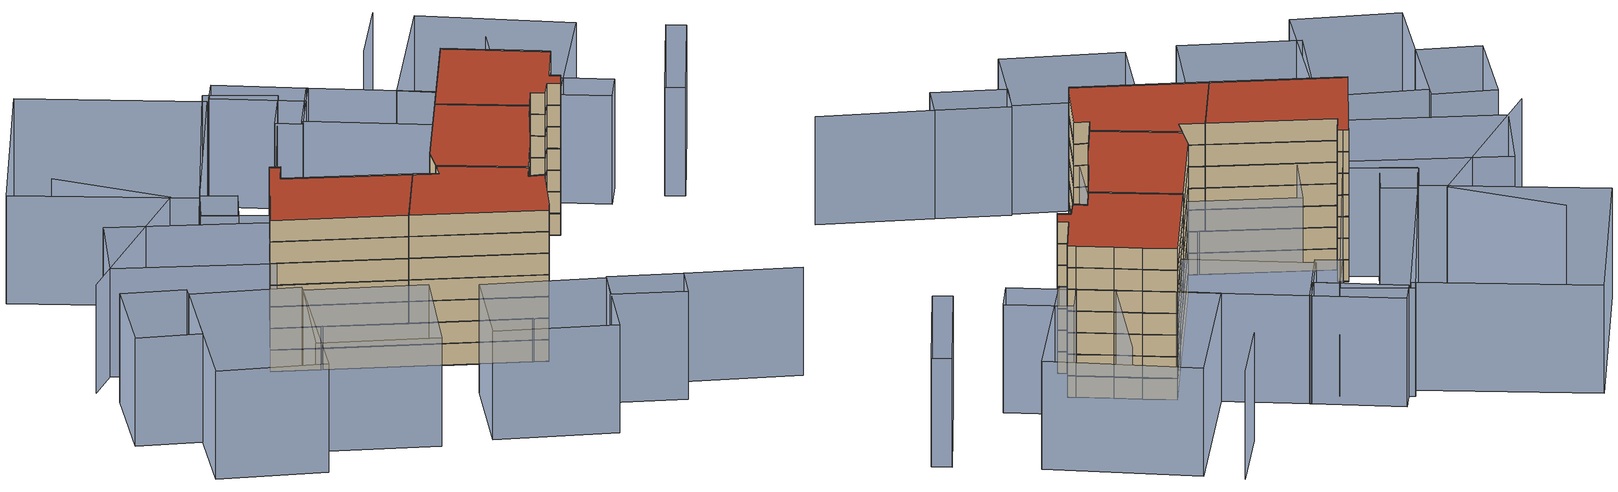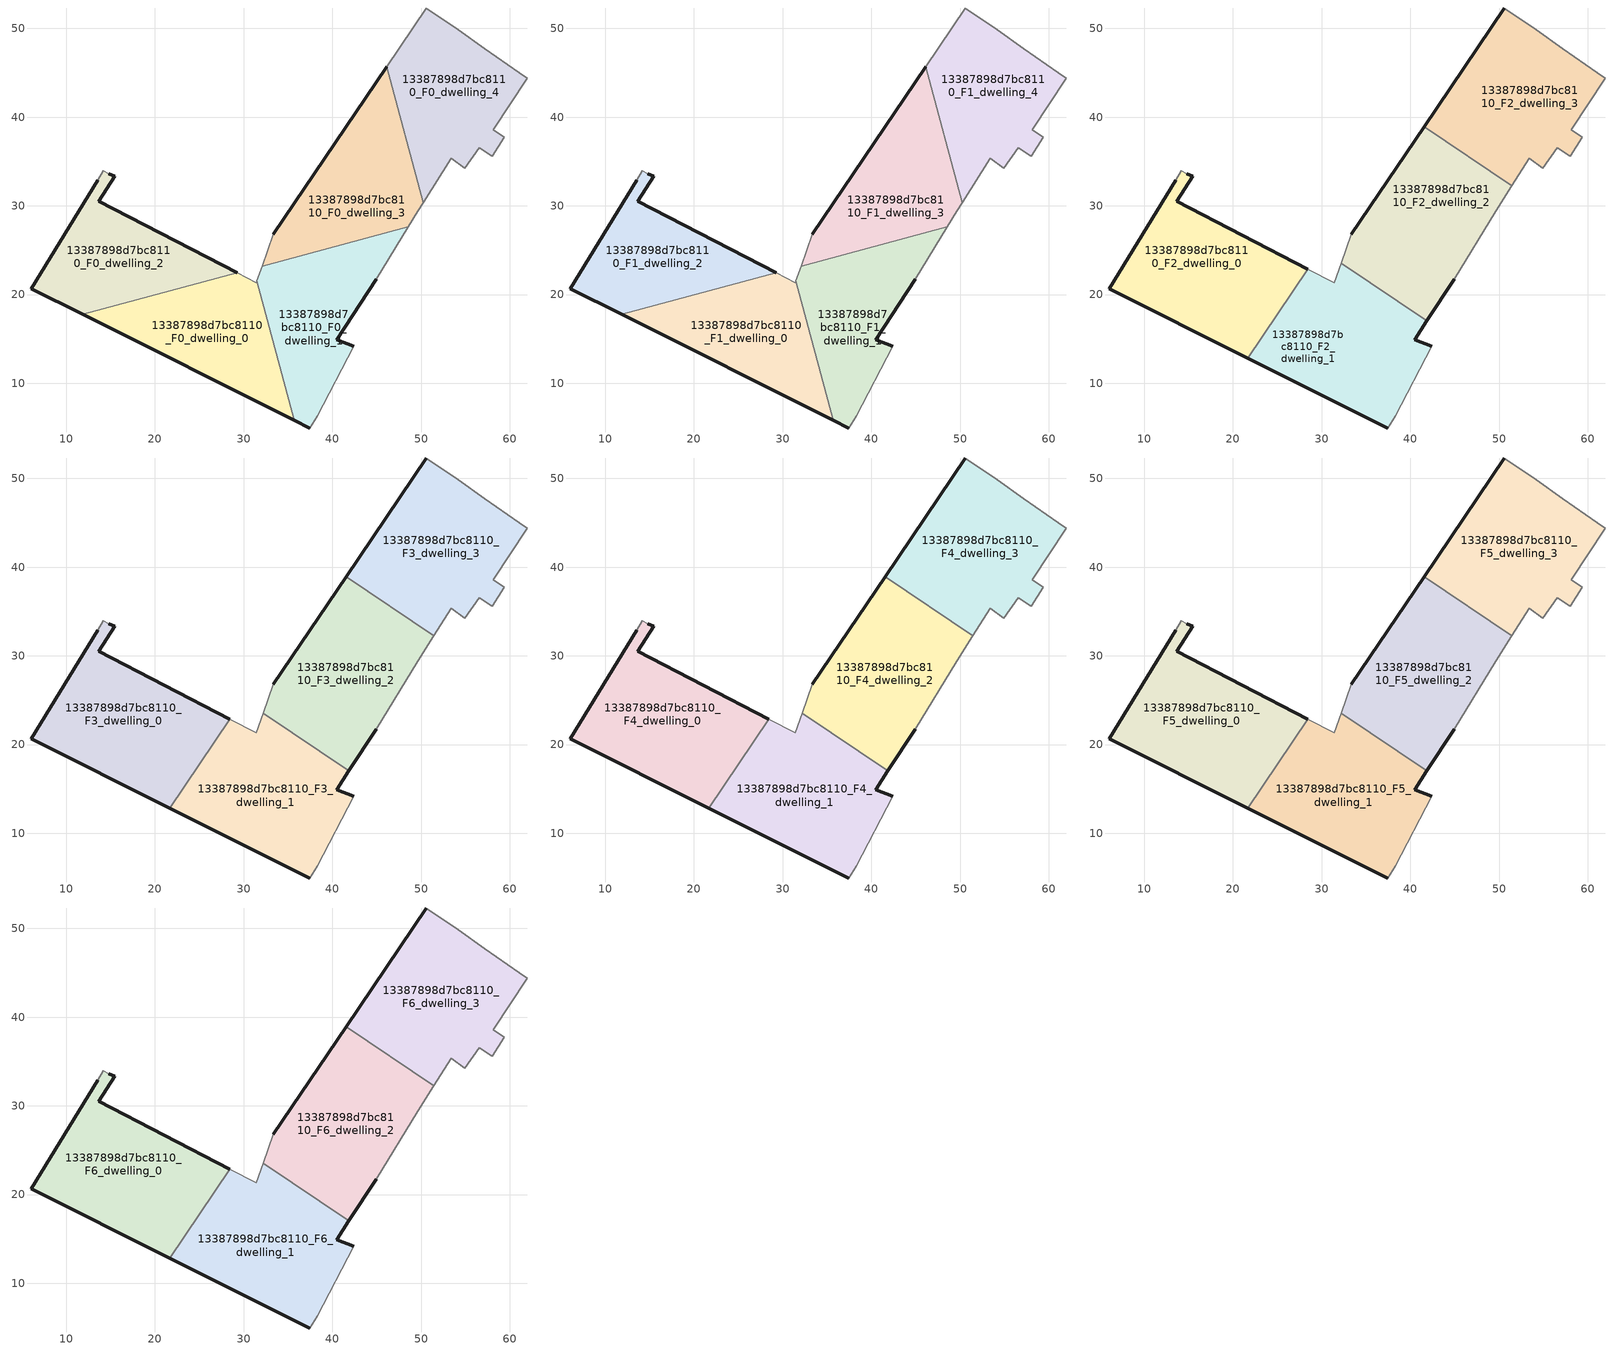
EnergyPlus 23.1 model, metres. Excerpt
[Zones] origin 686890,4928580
13387898d7bc8110_F0_dwelling_0
 floor ground (EU_floor_Construction): 35.71,5.84 31.49,21.55 31.42,21.34 29.26,22.45 11.83,17.76 z0
 wall outside (EU_wall_Construction): 35.71,5.84 11.83,17.76 z0:3
 wall to 13387898d7bc8110_F0_dwelling_2 (EU_wall_Construction): 11.83,17.76 29.26,22.45 z0:3
 wall adiabatic (EU_wall_Construction): 29.26,22.45 31.42,21.34 31.49,21.55 z0:3
 wall to 13387898d7bc8110_F0_dwelling_1 (EU_wall_Construction): 31.49,21.55 35.71,5.84 z0:3
13387898d7bc8110_F0_dwelling_1
 floor ground (EU_floor_Construction): 38.32,6.27 42.44,14.16 40.49,14.92 44.93,21.74 48.53,27.63 32.08,23.21 31.49,21.55 35.71,5.84 37.47,4.96 z0
 wall outside (EU_wall_Construction): 37.47,4.96 35.71,5.84 / 44.93,21.74 40.49,14.92 42.44,14.16 z0:3
 wall adiabatic (EU_wall_Construction): 31.49,21.55 32.08,23.21 / 48.53,27.63 44.93,21.74 / 42.44,14.16 38.32,6.27 37.47,4.96 z0:3
 wall to 13387898d7bc8110_F0_dwelling_3 (EU_wall_Construction): 32.08,23.21 48.53,27.63 z0:3
13387898d7bc8110_F0_dwelling_2
 floor ground (EU_floor_Construction): 29.26,22.45 13.65,30.5 15.45,33.32 14.82,33.6 14.19,33.96 13.55,32.88 6.08,20.64 11.83,17.76 z0
 wall outside (EU_wall_Construction): 14.82,33.6 15.45,33.32 13.65,30.5 29.26,22.45 / 11.83,17.76 6.08,20.64 13.55,32.88 z0:3
 wall adiabatic (EU_wall_Construction): 13.55,32.88 14.19,33.96 14.82,33.6 z0:3
13387898d7bc8110_F0_dwelling_3
 floor ground (EU_floor_Construction): 48.53,27.63 49.61,29.39 50.23,30.38 46.12,45.68 33.36,26.83 32.08,23.21 z0
 wall outside (EU_wall_Construction): 33.36,26.83 46.12,45.68 z0:3
 wall adiabatic (EU_wall_Construction): 32.08,23.21 33.36,26.83 / 50.23,30.38 49.61,29.39 48.53,27.63 z0:3
 wall to 13387898d7bc8110_F0_dwelling_4 (EU_wall_Construction): 46.12,45.68 50.23,30.38 z0:3
13387898d7bc8110_F0_dwelling_4
 floor ground (EU_floor_Construction): 58.02,35.6 59.36,37.75 58.15,38.56 61.95,44.38 61.07,44.99 57.17,47.71 54.2,49.85 50.61,52.31 46.12,45.68 50.23,30.38 53.39,35.38 54.92,34.25 56.54,36.54 z0
 wall adiabatic (EU_wall_Construction): 46.12,45.68 50.61,52.31 54.2,49.85 57.17,47.71 61.07,44.99 61.95,44.38 58.15,38.56 59.36,37.75 58.02,35.6 56.54,36.54 54.92,34.25 53.39,35.38 50.23,30.38 z0:3
13387898d7bc8110_F1_dwelling_0
 floor to 13387898d7bc8110_F0_dwelling_0 (EU_floor_Construction): 35.71,5.84 31.49,21.55 31.42,21.34 29.26,22.45 11.83,17.76 z3
 wall outside (EU_wall_Construction): 35.71,5.84 11.83,17.76 z3:6
 wall to 13387898d7bc8110_F1_dwelling_2 (EU_wall_Construction): 11.83,17.76 29.26,22.45 z3:6
 wall adiabatic (EU_wall_Construction): 29.26,22.45 31.42,21.34 31.49,21.55 z3:6
 wall to 13387898d7bc8110_F1_dwelling_1 (EU_wall_Construction): 31.49,21.55 35.71,5.84 z3:6
13387898d7bc8110_F1_dwelling_1
 floor to 13387898d7bc8110_F0_dwelling_1 (EU_floor_Construction): 38.32,6.27 42.44,14.16 40.49,14.92 44.93,21.74 48.53,27.63 32.08,23.21 31.49,21.55 35.71,5.84 37.47,4.96 z3
 wall outside (EU_wall_Construction): 37.47,4.96 35.71,5.84 / 44.93,21.74 40.49,14.92 42.44,14.16 z3:6
 wall adiabatic (EU_wall_Construction): 31.49,21.55 32.08,23.21 / 48.53,27.63 44.93,21.74 / 42.44,14.16 38.32,6.27 37.47,4.96 z3:6
 wall to 13387898d7bc8110_F1_dwelling_3 (EU_wall_Construction): 32.08,23.21 48.53,27.63 z3:6
13387898d7bc8110_F1_dwelling_2
 floor to 13387898d7bc8110_F0_dwelling_2 (EU_floor_Construction): 29.26,22.45 13.65,30.5 15.45,33.32 14.82,33.6 14.19,33.96 13.55,32.88 6.08,20.64 11.83,17.76 z3
 wall outside (EU_wall_Construction): 14.82,33.6 15.45,33.32 13.65,30.5 29.26,22.45 / 11.83,17.76 6.08,20.64 13.55,32.88 z3:6
 wall adiabatic (EU_wall_Construction): 13.55,32.88 14.19,33.96 14.82,33.6 z3:6
13387898d7bc8110_F1_dwelling_3
 floor to 13387898d7bc8110_F0_dwelling_3 (EU_floor_Construction): 48.53,27.63 49.61,29.39 50.23,30.38 46.12,45.68 33.36,26.83 32.08,23.21 z3
 wall outside (EU_wall_Construction): 33.36,26.83 46.12,45.68 z3:6
 wall adiabatic (EU_wall_Construction): 32.08,23.21 33.36,26.83 / 50.23,30.38 49.61,29.39 48.53,27.63 z3:6
 wall to 13387898d7bc8110_F1_dwelling_4 (EU_wall_Construction): 46.12,45.68 50.23,30.38 z3:6
13387898d7bc8110_F1_dwelling_4
 floor to 13387898d7bc8110_F0_dwelling_4 (EU_floor_Construction): 58.02,35.6 59.36,37.75 58.15,38.56 61.95,44.38 61.07,44.99 57.17,47.71 54.2,49.85 50.61,52.31 46.12,45.68 50.23,30.38 53.39,35.38 54.92,34.25 56.54,36.54 z3
 wall adiabatic (EU_wall_Construction): 46.12,45.68 50.61,52.31 54.2,49.85 57.17,47.71 61.07,44.99 61.95,44.38 58.15,38.56 59.36,37.75 58.02,35.6 56.54,36.54 54.92,34.25 53.39,35.38 50.23,30.38 z3:6
13387898d7bc8110_F2_dwelling_0
 floor to 13387898d7bc8110_F1_dwelling_2 (EU_floor_Construction): 27.89,22.08 28.43,22.88 13.65,30.5 15.45,33.32 14.82,33.6 14.19,33.96 13.55,32.88 6.08,20.64 11.83,17.77 z6
 floor to 13387898d7bc8110_F1_dwelling_0 (EU_floor_Construction): 21.69,12.84 27.89,22.08 11.83,17.77 z6
 wall outside (EU_wall_Construction): 14.82,33.6 15.45,33.32 13.65,30.5 28.43,22.88 / 21.69,12.84 6.08,20.64 13.55,32.88 z6:9
 wall adiabatic (EU_wall_Construction): 13.55,32.88 14.19,33.96 14.82,33.6 z6:9
 wall to 13387898d7bc8110_F2_dwelling_1 (EU_wall_Construction): 28.43,22.88 21.69,12.84 z6:9
13387898d7bc8110_F2_dwelling_1
 floor to 13387898d7bc8110_F1_dwelling_0 (EU_floor_Construction): 35.71,5.84 31.49,21.55 31.42,21.34 29.26,22.45 27.89,22.08 21.69,12.84 z6
 floor to 13387898d7bc8110_F1_dwelling_1 (EU_floor_Construction): 38.32,6.27 42.44,14.16 40.49,14.92 41.86,17.04 32.5,23.32 32.08,23.21 31.49,21.55 35.71,5.84 37.47,4.96 z6
 floor to 13387898d7bc8110_F1_dwelling_2 (EU_floor_Construction): 29.26,22.45 28.43,22.88 27.89,22.08 z6
 floor to 13387898d7bc8110_F1_dwelling_3 (EU_floor_Construction): 32.5,23.32 32.19,23.53 32.08,23.21 z6
 wall outside (EU_wall_Construction): 41.86,17.04 40.49,14.92 42.44,14.16 / 37.47,4.96 21.69,12.84 z6:9
 wall adiabatic (EU_wall_Construction): 28.43,22.88 31.42,21.34 32.19,23.53 / 42.44,14.16 38.32,6.27 37.47,4.96 z6:9
 wall to 13387898d7bc8110_F2_dwelling_2 (EU_wall_Construction): 32.19,23.53 41.86,17.04 z6:9
13387898d7bc8110_F2_dwelling_2
 floor to 13387898d7bc8110_F1_dwelling_1 (EU_floor_Construction): 44.93,21.74 48.53,27.63 32.5,23.32 41.86,17.04 z6
 floor to 13387898d7bc8110_F1_dwelling_3 (EU_floor_Construction): 48.53,27.63 49.61,29.39 50.23,30.38 49.34,33.69 41.54,38.92 33.36,26.83 32.19,23.53 32.5,23.32 z6
 floor to 13387898d7bc8110_F1_dwelling_4 (EU_floor_Construction): 50.23,30.38 51.43,32.28 49.34,33.69 z6
 wall outside (EU_wall_Construction): 44.93,21.74 41.86,17.04 / 33.36,26.83 41.54,38.92 z6:9
 wall adiabatic (EU_wall_Construction): 32.19,23.53 33.36,26.83 / 51.43,32.28 49.61,29.39 44.93,21.74 z6:9
 wall to 13387898d7bc8110_F2_dwelling_3 (EU_wall_Construction): 41.54,38.92 51.43,32.28 z6:9
13387898d7bc8110_F2_dwelling_3
 floor to 13387898d7bc8110_F1_dwelling_3 (EU_floor_Construction): 49.34,33.69 46.12,45.68 41.54,38.92 z6
 floor to 13387898d7bc8110_F1_dwelling_4 (EU_floor_Construction): 58.02,35.6 59.36,37.75 58.15,38.56 61.95,44.38 61.07,44.99 57.17,47.71 54.2,49.85 50.61,52.31 46.12,45.68 49.34,33.69 51.43,32.28 53.39,35.38 54.92,34.25 56.54,36.54 z6
 wall outside (EU_wall_Construction): 41.54,38.92 50.61,52.31 z6:9
 wall adiabatic (EU_wall_Construction): 50.61,52.31 54.2,49.85 57.17,47.71 61.07,44.99 61.95,44.38 58.15,38.56 59.36,37.75 58.02,35.6 56.54,36.54 54.92,34.25 53.39,35.38 51.43,32.28 z6:9
13387898d7bc8110_F3_dwelling_0
 floor to 13387898d7bc8110_F2_dwelling_0 (EU_floor_Construction): 21.69,12.84 28.43,22.88 13.65,30.5 15.45,33.32 14.82,33.6 14.19,33.96 13.55,32.88 6.08,20.64 z9
 wall outside (EU_wall_Construction): 14.82,33.6 15.45,33.32 13.65,30.5 28.43,22.88 / 21.69,12.84 6.08,20.64 13.55,32.88 z9:12
 wall adiabatic (EU_wall_Construction): 13.55,32.88 14.19,33.96 14.82,33.6 z9:12
 wall to 13387898d7bc8110_F3_dwelling_1 (EU_wall_Construction): 28.43,22.88 21.69,12.84 z9:12
13387898d7bc8110_F3_dwelling_1
 floor to 13387898d7bc8110_F2_dwelling_1 (EU_floor_Construction): 38.32,6.27 42.44,14.16 40.49,14.92 41.86,17.04 32.19,23.53 31.42,21.34 28.43,22.88 21.69,12.84 37.47,4.96 z9
 wall outside (EU_wall_Construction): 41.86,17.04 40.49,14.92 42.44,14.16 / 37.47,4.96 21.69,12.84 z9:12
 wall adiabatic (EU_wall_Construction): 28.43,22.88 31.42,21.34 32.19,23.53 / 42.44,14.16 38.32,6.27 37.47,4.96 z9:12
 wall to 13387898d7bc8110_F3_dwelling_2 (EU_wall_Construction): 32.19,23.53 41.86,17.04 z9:12
13387898d7bc8110_F3_dwelling_2
 floor to 13387898d7bc8110_F2_dwelling_2 (EU_floor_Construction): 44.93,21.74 49.61,29.39 51.43,32.28 41.54,38.92 33.36,26.83 32.19,23.53 41.86,17.04 z9
 wall outside (EU_wall_Construction): 44.93,21.74 41.86,17.04 / 33.36,26.83 41.54,38.92 z9:12
 wall adiabatic (EU_wall_Construction): 32.19,23.53 33.36,26.83 / 51.43,32.28 49.61,29.39 44.93,21.74 z9:12
 wall to 13387898d7bc8110_F3_dwelling_3 (EU_wall_Construction): 41.54,38.92 51.43,32.28 z9:12
13387898d7bc8110_F3_dwelling_3
 floor to 13387898d7bc8110_F2_dwelling_3 (EU_floor_Construction): 58.02,35.6 59.36,37.75 58.15,38.56 61.95,44.38 61.07,44.99 57.17,47.71 54.2,49.85 50.61,52.31 41.54,38.92 51.43,32.28 53.39,35.38 54.92,34.25 56.54,36.54 z9
 wall outside (EU_wall_Construction): 41.54,38.92 50.61,52.31 z9:12
 wall adiabatic (EU_wall_Construction): 50.61,52.31 54.2,49.85 57.17,47.71 61.07,44.99 61.95,44.38 58.15,38.56 59.36,37.75 58.02,35.6 56.54,36.54 54.92,34.25 53.39,35.38 51.43,32.28 z9:12
13387898d7bc8110_F4_dwelling_0
 floor to 13387898d7bc8110_F3_dwelling_0 (EU_floor_Construction): 21.69,12.84 28.43,22.88 13.65,30.5 15.45,33.32 14.82,33.6 14.19,33.96 13.55,32.88 6.08,20.64 z12
 wall outside (EU_wall_Construction): 14.82,33.6 15.45,33.32 13.65,30.5 28.43,22.88 / 21.69,12.84 6.08,20.64 13.55,32.88 z12:15
 wall adiabatic (EU_wall_Construction): 13.55,32.88 14.19,33.96 14.82,33.6 z12:15
 wall to 13387898d7bc8110_F4_dwelling_1 (EU_wall_Construction): 28.43,22.88 21.69,12.84 z12:15
13387898d7bc8110_F4_dwelling_1
 floor to 13387898d7bc8110_F3_dwelling_1 (EU_floor_Construction): 38.32,6.27 42.44,14.16 40.49,14.92 41.86,17.04 32.19,23.53 31.42,21.34 28.43,22.88 21.69,12.84 37.47,4.96 z12
 wall outside (EU_wall_Construction): 41.86,17.04 40.49,14.92 42.44,14.16 / 37.47,4.96 21.69,12.84 z12:15
 wall adiabatic (EU_wall_Construction): 28.43,22.88 31.42,21.34 32.19,23.53 / 42.44,14.16 38.32,6.27 37.47,4.96 z12:15
 wall to 13387898d7bc8110_F4_dwelling_2 (EU_wall_Construction): 32.19,23.53 41.86,17.04 z12:15
13387898d7bc8110_F4_dwelling_2
 floor to 13387898d7bc8110_F3_dwelling_2 (EU_floor_Construction): 44.93,21.74 49.61,29.39 51.43,32.28 41.54,38.92 33.36,26.83 32.19,23.53 41.86,17.04 z12
 wall outside (EU_wall_Construction): 44.93,21.74 41.86,17.04 / 33.36,26.83 41.54,38.92 z12:15
 wall adiabatic (EU_wall_Construction): 32.19,23.53 33.36,26.83 / 51.43,32.28 49.61,29.39 44.93,21.74 z12:15
 wall to 13387898d7bc8110_F4_dwelling_3 (EU_wall_Construction): 41.54,38.92 51.43,32.28 z12:15
13387898d7bc8110_F4_dwelling_3
 floor to 13387898d7bc8110_F3_dwelling_3 (EU_floor_Construction): 58.02,35.6 59.36,37.75 58.15,38.56 61.95,44.38 61.07,44.99 57.17,47.71 54.2,49.85 50.61,52.31 41.54,38.92 51.43,32.28 53.39,35.38 54.92,34.25 56.54,36.54 z12
 wall outside (EU_wall_Construction): 41.54,38.92 50.61,52.31 z12:15
 wall adiabatic (EU_wall_Construction): 50.61,52.31 54.2,49.85 57.17,47.71 61.07,44.99 61.95,44.38 58.15,38.56 59.36,37.75 58.02,35.6 56.54,36.54 54.92,34.25 53.39,35.38 51.43,32.28 z12:15
13387898d7bc8110_F5_dwelling_0
 floor to 13387898d7bc8110_F4_dwelling_0 (EU_floor_Construction): 21.69,12.84 28.43,22.88 13.65,30.5 15.45,33.32 14.82,33.6 14.19,33.96 13.55,32.88 6.08,20.64 z15
 wall outside (EU_wall_Construction): 14.82,33.6 15.45,33.32 13.65,30.5 28.43,22.88 / 21.69,12.84 6.08,20.64 13.55,32.88 z15:18
 wall adiabatic (EU_wall_Construction): 13.55,32.88 14.19,33.96 14.82,33.6 z15:18
 wall to 13387898d7bc8110_F5_dwelling_1 (EU_wall_Construction): 28.43,22.88 21.69,12.84 z15:18
13387898d7bc8110_F5_dwelling_1
 floor to 13387898d7bc8110_F4_dwelling_1 (EU_floor_Construction): 38.32,6.27 42.44,14.16 40.49,14.92 41.86,17.04 32.19,23.53 31.42,21.34 28.43,22.88 21.69,12.84 37.47,4.96 z15
 wall outside (EU_wall_Construction): 41.86,17.04 40.49,14.92 42.44,14.16 / 37.47,4.96 21.69,12.84 z15:18
 wall adiabatic (EU_wall_Construction): 28.43,22.88 31.42,21.34 32.19,23.53 / 42.44,14.16 38.32,6.27 37.47,4.96 z15:18
 wall to 13387898d7bc8110_F5_dwelling_2 (EU_wall_Construction): 32.19,23.53 41.86,17.04 z15:18
13387898d7bc8110_F5_dwelling_2
 floor to 13387898d7bc8110_F4_dwelling_2 (EU_floor_Construction): 44.93,21.74 49.61,29.39 51.43,32.28 41.54,38.92 33.36,26.83 32.19,23.53 41.86,17.04 z15
 wall outside (EU_wall_Construction): 44.93,21.74 41.86,17.04 / 33.36,26.83 41.54,38.92 z15:18
 wall adiabatic (EU_wall_Construction): 32.19,23.53 33.36,26.83 / 51.43,32.28 49.61,29.39 44.93,21.74 z15:18
 wall to 13387898d7bc8110_F5_dwelling_3 (EU_wall_Construction): 41.54,38.92 51.43,32.28 z15:18
13387898d7bc8110_F5_dwelling_3
 floor to 13387898d7bc8110_F4_dwelling_3 (EU_floor_Construction): 58.02,35.6 59.36,37.75 58.15,38.56 61.95,44.38 61.07,44.99 57.17,47.71 54.2,49.85 50.61,52.31 41.54,38.92 51.43,32.28 53.39,35.38 54.92,34.25 56.54,36.54 z15
 wall outside (EU_wall_Construction): 41.54,38.92 50.61,52.31 z15:18
 wall adiabatic (EU_wall_Construction): 50.61,52.31 54.2,49.85 57.17,47.71 61.07,44.99 61.95,44.38 58.15,38.56 59.36,37.75 58.02,35.6 56.54,36.54 54.92,34.25 53.39,35.38 51.43,32.28 z15:18
13387898d7bc8110_F6_dwelling_0
 floor to 13387898d7bc8110_F5_dwelling_0 (EU_floor_Construction): 21.69,12.84 28.43,22.88 13.65,30.5 15.45,33.32 14.82,33.6 14.19,33.96 13.55,32.88 6.08,20.64 z18
 wall outside (EU_wall_Construction): 14.82,33.6 15.45,33.32 13.65,30.5 28.43,22.88 / 21.69,12.84 6.08,20.64 13.55,32.88 z18:21
 wall adiabatic (EU_wall_Construction): 13.55,32.88 14.19,33.96 14.82,33.6 z18:21
 wall to 13387898d7bc8110_F6_dwelling_1 (EU_wall_Construction): 28.43,22.88 21.69,12.84 z18:21
 roof outside (EU_roof_Construction): 28.43,22.88 21.69,12.84 6.08,20.64 13.55,32.88 14.19,33.96 14.82,33.6 15.45,33.32 13.65,30.5 z21
13387898d7bc8110_F6_dwelling_1
 floor to 13387898d7bc8110_F5_dwelling_1 (EU_floor_Construction): 38.32,6.27 42.44,14.16 40.49,14.92 41.86,17.04 32.19,23.53 31.42,21.34 28.43,22.88 21.69,12.84 37.47,4.96 z18
 wall outside (EU_wall_Construction): 41.86,17.04 40.49,14.92 42.44,14.16 / 37.47,4.96 21.69,12.84 z18:21
 wall adiabatic (EU_wall_Construction): 28.43,22.88 31.42,21.34 32.19,23.53 / 42.44,14.16 38.32,6.27 37.47,4.96 z18:21
 wall to 13387898d7bc8110_F6_dwelling_2 (EU_wall_Construction): 32.19,23.53 41.86,17.04 z18:21
 roof outside (EU_roof_Construction): 41.86,17.04 40.49,14.92 42.44,14.16 38.32,6.27 37.47,4.96 21.69,12.84 28.43,22.88 31.42,21.34 32.19,23.53 z21
13387898d7bc8110_F6_dwelling_2
 floor to 13387898d7bc8110_F5_dwelling_2 (EU_floor_Construction): 44.93,21.74 49.61,29.39 51.43,32.28 41.54,38.92 33.36,26.83 32.19,23.53 41.86,17.04 z18
 wall outside (EU_wall_Construction): 44.93,21.74 41.86,17.04 / 33.36,26.83 41.54,38.92 z18:21
 wall adiabatic (EU_wall_Construction): 32.19,23.53 33.36,26.83 / 51.43,32.28 49.61,29.39 44.93,21.74 z18:21
 wall to 13387898d7bc8110_F6_dwelling_3 (EU_wall_Construction): 41.54,38.92 51.43,32.28 z18:21
 roof outside (EU_roof_Construction): 51.43,32.28 49.61,29.39 44.93,21.74 41.86,17.04 32.19,23.53 33.36,26.83 41.54,38.92 z21
13387898d7bc8110_F6_dwelling_3
 floor to 13387898d7bc8110_F5_dwelling_3 (EU_floor_Construction): 58.02,35.6 59.36,37.75 58.15,38.56 61.95,44.38 61.07,44.99 57.17,47.71 54.2,49.85 50.61,52.31 41.54,38.92 51.43,32.28 53.39,35.38 54.92,34.25 56.54,36.54 z18
 wall outside (EU_wall_Construction): 41.54,38.92 50.61,52.31 z18:21
 wall adiabatic (EU_wall_Construction): 50.61,52.31 54.2,49.85 57.17,47.71 61.07,44.99 61.95,44.38 58.15,38.56 59.36,37.75 58.02,35.6 56.54,36.54 54.92,34.25 53.39,35.38 51.43,32.28 z18:21
 roof outside (EU_roof_Construction): 57.17,47.71 61.07,44.99 61.95,44.38 58.15,38.56 59.36,37.75 58.02,35.6 56.54,36.54 54.92,34.25 53.39,35.38 51.43,32.28 41.54,38.92 50.61,52.31 54.2,49.85 z21
shading: -4.17,56.17 5.67,43.73 / 5.67,43.73 -15.7,26.83 / 48.69,-8.8 62.41,-15.16 / 37.47,4.96 63.88,63.02 / 55.46,76.39 48.66,67.42 / -16.11,-2.49 -7.27,18.38 / -7.27,18.38 5.92,12.79 / 5.92,12.79 -2.92,-8.08 / -2.92,-8.08 -16.11,-2.49 / -6.71,19.72 -11.81,7.65 / -11.81,7.65 -19.65,10.97 / -19.65,10.97 -14.55,23.04 / -14.55,23.04 -6.71,19.72 / -11.76,29.91 -6.21,40.59 / -6.21,40.59 12.37,30.94 / 12.37,30.94 6.81,20.26 / 6.81,20.26 -11.76,29.91 / 48.75,-8.9 46.5,-13.55 / 46.5,-13.55 37.69,-9.28 / 37.69,-9.28 39.94,-4.63 / 39.94,-4.63 48.75,-8.9 / 39.81,-4.92 34.06,-17.45 / 34.06,-17.45 19.51,-10.78 / 19.51,-10.78 25.25,1.75 / 25.25,1.75 39.81,-4.92 / -1.21,-2.15 5.56,11.94 / 5.56,11.94 19.84,5.08 / 19.84,5.08 13.07,-9.01 / 13.07,-9.01 -1.21,-2.15 / 31.42,21.34 18.23,28.13 / 18.23,28.13 22.84,37.06 / 22.84,37.06 36.02,30.28 / 36.02,30.28 31.42,21.34 / 8.96,42.12 13.04,39.74 / 13.04,39.74 10.06,34.6 / 10.06,34.6 5.97,36.98 / 5.97,36.98 8.96,42.12 / 68.28,39.95 61.01,45.03 / 61.01,45.03 63.81,49.03 / 63.81,49.03 71.08,43.95 / 71.08,43.95 68.28,39.95 / 75.14,38.57 84.82,54.09 / 84.82,54.09 87.07,52.69 / 87.07,52.69 77.39,37.17 / 77.39,37.17 75.14,38.57 / 32.63,61.87 13.96,32.24 / 13.96,32.24 5.93,37.29 / 5.93,37.29 24.6,66.93 / 24.6,66.93 32.63,61.87 / 36.82,61.96 50.68,52.26 / 50.68,52.26 45.13,44.34 / 45.13,44.34 31.27,54.04 / 31.27,54.04 36.82,61.96 / 31.87,60.74 34.8,58.69 / 34.8,58.69 30.97,53.22 / 30.97,53.22 28.04,55.27 / 28.04,55.27 31.87,60.74 / 24.21,65.1 8.58,41.53 / 8.58,41.53 -11.64,54.94 / -11.64,54.94 3.99,78.51 / 3.99,78.51 24.21,65.1 / 59.44,72.89 75.62,60.56 / 75.62,60.56 62.29,43.06 / 62.29,43.06 46.11,55.39 / 46.11,55.39 59.44,72.89 / 27.03,68.9 37.02,61.82 / 37.02,61.82 34.78,58.67 / 34.78,58.67 24.8,65.75 / 24.8,65.75 27.03,68.9 z0:15
[Building]
EU S2 Campaign: North Axis=0; Terrain=City; Solar Distribution=FullExterior
[Site:Location]
Bologna: Latitude=44.5; Longitude=11.25; Time Zone=1; Elevation=37
[SizingPeriod:WeatherFileDays]
AnnualSizingPeriod: Begin Month=1; Begin Day of Month=1; End Month=12; End Day of Month=31; Day of Week for Start Day=Monday; Use Weather File Daylight Saving Period=No; Use Weather File Rain and Snow Indicators=No
[MATERIAL]
EU_InternalMass_Material: Roughness=MediumRough; Thickness=0.1; Conductivity=1; Density=1800; Specific Heat=900; Thermal Absorptance=0.9; Solar Absorptance=0.7; Visible Absorptance=0.7
[MATERIAL:NOMASS] Roughness=MediumRough; Thermal Absorptance=0.9; Solar Absorptance=0.7; Visible Absorptance=0.7
Name | Thermal Resistance
EU_wall_NoMass | 0.779417
EU_roof_NoMass | 0.435466
EU_floor_NoMass | 0.588222
[CONSTRUCTION]
EU_wall_Construction: EU_wall_NoMass
EU_roof_Construction: EU_roof_NoMass
EU_floor_Construction: EU_floor_NoMass
EU_InternalMass_Construction: EU_InternalMass_Material
[ZONE] Type=1; Multiplier=1; Ceiling Height=autocalculate; Floor Area=autocalculate; Part of Total Floor Area=Yes
Name | Volume
13387898d7bc8110_F0_dwelling_0; 13387898d7bc8110_F1_dwelling_0 | 525.693
13387898d7bc8110_F2_dwelling_0; 13387898d7bc8110_F3_dwelling_0; 13387898d7bc8110_F4_dwelling_0; 13387898d7bc8110_F5_dwelling_0; 13387898d7bc8110_F6_dwelling_0 | 657.083
13387898d7bc8110_F0_dwelling_1; 13387898d7bc8110_F1_dwelling_1 | 525.691
13387898d7bc8110_F2_dwelling_1; 13387898d7bc8110_F3_dwelling_1; 13387898d7bc8110_F4_dwelling_1; 13387898d7bc8110_F5_dwelling_1; 13387898d7bc8110_F6_dwelling_1 | 657.075
13387898d7bc8110_F0_dwelling_2; 13387898d7bc8110_F1_dwelling_2 | 475.923
13387898d7bc8110_F2_dwelling_2; 13387898d7bc8110_F3_dwelling_2; 13387898d7bc8110_F4_dwelling_2; 13387898d7bc8110_F5_dwelling_2; 13387898d7bc8110_F6_dwelling_2 | 657.087
13387898d7bc8110_F0_dwelling_3; 13387898d7bc8110_F1_dwelling_3 | 550.548
13387898d7bc8110_F2_dwelling_3; 13387898d7bc8110_F3_dwelling_3; 13387898d7bc8110_F4_dwelling_3; 13387898d7bc8110_F5_dwelling_3; 13387898d7bc8110_F6_dwelling_3 | 657.086
13387898d7bc8110_F0_dwelling_4; 13387898d7bc8110_F1_dwelling_4 | 550.529
[INTERNALMASS] Construction=EU_InternalMass_Construction
Name | Zone or ZoneList | Surface Area
13387898d7bc8110_F0_dwelling_0_EU_InternalMass | 13387898d7bc8110_F0_dwelling_0 | 175.227
13387898d7bc8110_F0_dwelling_1_EU_InternalMass | 13387898d7bc8110_F0_dwelling_1 | 175.231
13387898d7bc8110_F0_dwelling_2_EU_InternalMass | 13387898d7bc8110_F0_dwelling_2 | 158.639
13387898d7bc8110_F0_dwelling_3_EU_InternalMass | 13387898d7bc8110_F0_dwelling_3 | 183.52
13387898d7bc8110_F0_dwelling_4_EU_InternalMass | 13387898d7bc8110_F0_dwelling_4 | 183.511
13387898d7bc8110_F1_dwelling_0_EU_InternalMass | 13387898d7bc8110_F1_dwelling_0 | 175.227
13387898d7bc8110_F1_dwelling_1_EU_InternalMass | 13387898d7bc8110_F1_dwelling_1 | 175.231
13387898d7bc8110_F1_dwelling_2_EU_InternalMass | 13387898d7bc8110_F1_dwelling_2 | 158.639
13387898d7bc8110_F1_dwelling_3_EU_InternalMass | 13387898d7bc8110_F1_dwelling_3 | 183.52
13387898d7bc8110_F1_dwelling_4_EU_InternalMass | 13387898d7bc8110_F1_dwelling_4 | 183.511
13387898d7bc8110_F2_dwelling_0_EU_InternalMass | 13387898d7bc8110_F2_dwelling_0 | 219.028
13387898d7bc8110_F2_dwelling_1_EU_InternalMass | 13387898d7bc8110_F2_dwelling_1 | 219.023
13387898d7bc8110_F2_dwelling_2_EU_InternalMass | 13387898d7bc8110_F2_dwelling_2 | 219.029
13387898d7bc8110_F2_dwelling_3_EU_InternalMass | 13387898d7bc8110_F2_dwelling_3 | 219.029
13387898d7bc8110_F3_dwelling_0_EU_InternalMass | 13387898d7bc8110_F3_dwelling_0 | 219.028
13387898d7bc8110_F3_dwelling_1_EU_InternalMass | 13387898d7bc8110_F3_dwelling_1 | 219.023
13387898d7bc8110_F3_dwelling_2_EU_InternalMass | 13387898d7bc8110_F3_dwelling_2 | 219.029
13387898d7bc8110_F3_dwelling_3_EU_InternalMass | 13387898d7bc8110_F3_dwelling_3 | 219.029
13387898d7bc8110_F4_dwelling_0_EU_InternalMass | 13387898d7bc8110_F4_dwelling_0 | 219.028
13387898d7bc8110_F4_dwelling_1_EU_InternalMass | 13387898d7bc8110_F4_dwelling_1 | 219.023
13387898d7bc8110_F4_dwelling_2_EU_InternalMass | 13387898d7bc8110_F4_dwelling_2 | 219.029
13387898d7bc8110_F4_dwelling_3_EU_InternalMass | 13387898d7bc8110_F4_dwelling_3 | 219.029
13387898d7bc8110_F5_dwelling_0_EU_InternalMass | 13387898d7bc8110_F5_dwelling_0 | 219.028
13387898d7bc8110_F5_dwelling_1_EU_InternalMass | 13387898d7bc8110_F5_dwelling_1 | 219.023
13387898d7bc8110_F5_dwelling_2_EU_InternalMass | 13387898d7bc8110_F5_dwelling_2 | 219.029
13387898d7bc8110_F5_dwelling_3_EU_InternalMass | 13387898d7bc8110_F5_dwelling_3 | 219.029
13387898d7bc8110_F6_dwelling_0_EU_InternalMass | 13387898d7bc8110_F6_dwelling_0 | 219.028
13387898d7bc8110_F6_dwelling_1_EU_InternalMass | 13387898d7bc8110_F6_dwelling_1 | 219.023
13387898d7bc8110_F6_dwelling_2_EU_InternalMass | 13387898d7bc8110_F6_dwelling_2 | 219.029
13387898d7bc8110_F6_dwelling_3_EU_InternalMass | 13387898d7bc8110_F6_dwelling_3 | 219.029
[OTHEREQUIPMENT] Fuel Type=Electricity; Design Level Calculation Method=Watts/Area; Power per Zone Floor Area=1; Fraction Latent=0; Fraction Radiant=0; Fraction Lost=0; Carbon Dioxide Generation Rate=0; EndUse Subcategory=EU_Step8_InternalGains
Name | Zone or ZoneList or Space or SpaceList | Schedule
EU_Step8_InternalGain_13387898d7bc8110_F0_dwelling_0_f000 | 13387898d7bc8110_F0_dwelling_0 | EU_Step8_GainSchedule_13387898d7bc8110_F0_dwelling_0_f000
EU_Step8_InternalGain_13387898d7bc8110_F0_dwelling_1_f000 | 13387898d7bc8110_F0_dwelling_1 | EU_Step8_GainSchedule_13387898d7bc8110_F0_dwelling_1_f000
EU_Step8_InternalGain_13387898d7bc8110_F0_dwelling_2_f000 | 13387898d7bc8110_F0_dwelling_2 | EU_Step8_GainSchedule_13387898d7bc8110_F0_dwelling_2_f000
EU_Step8_InternalGain_13387898d7bc8110_F0_dwelling_3_f000 | 13387898d7bc8110_F0_dwelling_3 | EU_Step8_GainSchedule_13387898d7bc8110_F0_dwelling_3_f000
EU_Step8_InternalGain_13387898d7bc8110_F0_dwelling_4_f000 | 13387898d7bc8110_F0_dwelling_4 | EU_Step8_GainSchedule_13387898d7bc8110_F0_dwelling_4_f000
EU_Step8_InternalGain_13387898d7bc8110_F1_dwelling_0_f000 | 13387898d7bc8110_F1_dwelling_0 | EU_Step8_GainSchedule_13387898d7bc8110_F1_dwelling_0_f000
EU_Step8_InternalGain_13387898d7bc8110_F1_dwelling_1_f000 | 13387898d7bc8110_F1_dwelling_1 | EU_Step8_GainSchedule_13387898d7bc8110_F1_dwelling_1_f000
EU_Step8_InternalGain_13387898d7bc8110_F1_dwelling_2_f000 | 13387898d7bc8110_F1_dwelling_2 | EU_Step8_GainSchedule_13387898d7bc8110_F1_dwelling_2_f000
EU_Step8_InternalGain_13387898d7bc8110_F1_dwelling_3_f000 | 13387898d7bc8110_F1_dwelling_3 | EU_Step8_GainSchedule_13387898d7bc8110_F1_dwelling_3_f000
EU_Step8_InternalGain_13387898d7bc8110_F1_dwelling_4_f000 | 13387898d7bc8110_F1_dwelling_4 | EU_Step8_GainSchedule_13387898d7bc8110_F1_dwelling_4_f000
EU_Step8_InternalGain_13387898d7bc8110_F2_dwelling_0_f000 | 13387898d7bc8110_F2_dwelling_0 | EU_Step8_GainSchedule_13387898d7bc8110_F2_dwelling_0_f000
EU_Step8_InternalGain_13387898d7bc8110_F2_dwelling_1_f000 | 13387898d7bc8110_F2_dwelling_1 | EU_Step8_GainSchedule_13387898d7bc8110_F2_dwelling_1_f000
EU_Step8_InternalGain_13387898d7bc8110_F2_dwelling_2_f000 | 13387898d7bc8110_F2_dwelling_2 | EU_Step8_GainSchedule_13387898d7bc8110_F2_dwelling_2_f000
EU_Step8_InternalGain_13387898d7bc8110_F2_dwelling_3_f000 | 13387898d7bc8110_F2_dwelling_3 | EU_Step8_GainSchedule_13387898d7bc8110_F2_dwelling_3_f000
EU_Step8_InternalGain_13387898d7bc8110_F3_dwelling_0_f000 | 13387898d7bc8110_F3_dwelling_0 | EU_Step8_GainSchedule_13387898d7bc8110_F3_dwelling_0_f000
EU_Step8_InternalGain_13387898d7bc8110_F3_dwelling_1_f000 | 13387898d7bc8110_F3_dwelling_1 | EU_Step8_GainSchedule_13387898d7bc8110_F3_dwelling_1_f000
EU_Step8_InternalGain_13387898d7bc8110_F3_dwelling_2_f000 | 13387898d7bc8110_F3_dwelling_2 | EU_Step8_GainSchedule_13387898d7bc8110_F3_dwelling_2_f000
EU_Step8_InternalGain_13387898d7bc8110_F3_dwelling_3_f000 | 13387898d7bc8110_F3_dwelling_3 | EU_Step8_GainSchedule_13387898d7bc8110_F3_dwelling_3_f000
EU_Step8_InternalGain_13387898d7bc8110_F4_dwelling_0_f000 | 13387898d7bc8110_F4_dwelling_0 | EU_Step8_GainSchedule_13387898d7bc8110_F4_dwelling_0_f000
EU_Step8_InternalGain_13387898d7bc8110_F4_dwelling_1_f000 | 13387898d7bc8110_F4_dwelling_1 | EU_Step8_GainSchedule_13387898d7bc8110_F4_dwelling_1_f000
EU_Step8_InternalGain_13387898d7bc8110_F4_dwelling_2_f000 | 13387898d7bc8110_F4_dwelling_2 | EU_Step8_GainSchedule_13387898d7bc8110_F4_dwelling_2_f000
EU_Step8_InternalGain_13387898d7bc8110_F4_dwelling_3_f000 | 13387898d7bc8110_F4_dwelling_3 | EU_Step8_GainSchedule_13387898d7bc8110_F4_dwelling_3_f000
EU_Step8_InternalGain_13387898d7bc8110_F5_dwelling_0_f000 | 13387898d7bc8110_F5_dwelling_0 | EU_Step8_GainSchedule_13387898d7bc8110_F5_dwelling_0_f000
EU_Step8_InternalGain_13387898d7bc8110_F5_dwelling_1_f000 | 13387898d7bc8110_F5_dwelling_1 | EU_Step8_GainSchedule_13387898d7bc8110_F5_dwelling_1_f000
EU_Step8_InternalGain_13387898d7bc8110_F5_dwelling_2_f000 | 13387898d7bc8110_F5_dwelling_2 | EU_Step8_GainSchedule_13387898d7bc8110_F5_dwelling_2_f000
EU_Step8_InternalGain_13387898d7bc8110_F5_dwelling_3_f000 | 13387898d7bc8110_F5_dwelling_3 | EU_Step8_GainSchedule_13387898d7bc8110_F5_dwelling_3_f000
EU_Step8_InternalGain_13387898d7bc8110_F6_dwelling_0_f000 | 13387898d7bc8110_F6_dwelling_0 | EU_Step8_GainSchedule_13387898d7bc8110_F6_dwelling_0_f000
EU_Step8_InternalGain_13387898d7bc8110_F6_dwelling_1_f000 | 13387898d7bc8110_F6_dwelling_1 | EU_Step8_GainSchedule_13387898d7bc8110_F6_dwelling_1_f000
EU_Step8_InternalGain_13387898d7bc8110_F6_dwelling_2_f000 | 13387898d7bc8110_F6_dwelling_2 | EU_Step8_GainSchedule_13387898d7bc8110_F6_dwelling_2_f000
EU_Step8_InternalGain_13387898d7bc8110_F6_dwelling_3_f000 | 13387898d7bc8110_F6_dwelling_3 | EU_Step8_GainSchedule_13387898d7bc8110_F6_dwelling_3_f000
[ZONEVENTILATION:DESIGNFLOWRATE] Schedule=EU_AlwaysOn; Design Flow Rate Calculation Method=AirChanges/Hour; Air Changes per Hour=0.712058; Ventilation Type=Natural; Fan Pressure Rise=0; Fan Total Efficiency=1; Constant Term Coefficient=1; Temperature Term Coefficient=0; Velocity Term Coefficient=0; Velocity Squared Term Coefficient=0; Minimum Indoor Temperature=-100; Maximum Indoor Temperature=100; Delta Temperature=-100; Minimum Outdoor Temperature=-100; Maximum Outdoor Temperature=100; Maximum Wind Speed=40
Name | Zone or ZoneList or Space or SpaceList
EU_ConstantAir_13387898d7bc8110_F0_dwelling_0 | 13387898d7bc8110_F0_dwelling_0
EU_ConstantAir_13387898d7bc8110_F0_dwelling_1 | 13387898d7bc8110_F0_dwelling_1
EU_ConstantAir_13387898d7bc8110_F0_dwelling_2 | 13387898d7bc8110_F0_dwelling_2
EU_ConstantAir_13387898d7bc8110_F0_dwelling_3 | 13387898d7bc8110_F0_dwelling_3
EU_ConstantAir_13387898d7bc8110_F0_dwelling_4 | 13387898d7bc8110_F0_dwelling_4
EU_ConstantAir_13387898d7bc8110_F1_dwelling_0 | 13387898d7bc8110_F1_dwelling_0
EU_ConstantAir_13387898d7bc8110_F1_dwelling_1 | 13387898d7bc8110_F1_dwelling_1
EU_ConstantAir_13387898d7bc8110_F1_dwelling_2 | 13387898d7bc8110_F1_dwelling_2
EU_ConstantAir_13387898d7bc8110_F1_dwelling_3 | 13387898d7bc8110_F1_dwelling_3
EU_ConstantAir_13387898d7bc8110_F1_dwelling_4 | 13387898d7bc8110_F1_dwelling_4
EU_ConstantAir_13387898d7bc8110_F2_dwelling_0 | 13387898d7bc8110_F2_dwelling_0
EU_ConstantAir_13387898d7bc8110_F2_dwelling_1 | 13387898d7bc8110_F2_dwelling_1
EU_ConstantAir_13387898d7bc8110_F2_dwelling_2 | 13387898d7bc8110_F2_dwelling_2
EU_ConstantAir_13387898d7bc8110_F2_dwelling_3 | 13387898d7bc8110_F2_dwelling_3
EU_ConstantAir_13387898d7bc8110_F3_dwelling_0 | 13387898d7bc8110_F3_dwelling_0
EU_ConstantAir_13387898d7bc8110_F3_dwelling_1 | 13387898d7bc8110_F3_dwelling_1
EU_ConstantAir_13387898d7bc8110_F3_dwelling_2 | 13387898d7bc8110_F3_dwelling_2
EU_ConstantAir_13387898d7bc8110_F3_dwelling_3 | 13387898d7bc8110_F3_dwelling_3
EU_ConstantAir_13387898d7bc8110_F4_dwelling_0 | 13387898d7bc8110_F4_dwelling_0
EU_ConstantAir_13387898d7bc8110_F4_dwelling_1 | 13387898d7bc8110_F4_dwelling_1
EU_ConstantAir_13387898d7bc8110_F4_dwelling_2 | 13387898d7bc8110_F4_dwelling_2
EU_ConstantAir_13387898d7bc8110_F4_dwelling_3 | 13387898d7bc8110_F4_dwelling_3
EU_ConstantAir_13387898d7bc8110_F5_dwelling_0 | 13387898d7bc8110_F5_dwelling_0
EU_ConstantAir_13387898d7bc8110_F5_dwelling_1 | 13387898d7bc8110_F5_dwelling_1
EU_ConstantAir_13387898d7bc8110_F5_dwelling_2 | 13387898d7bc8110_F5_dwelling_2
EU_ConstantAir_13387898d7bc8110_F5_dwelling_3 | 13387898d7bc8110_F5_dwelling_3
EU_ConstantAir_13387898d7bc8110_F6_dwelling_0 | 13387898d7bc8110_F6_dwelling_0
EU_ConstantAir_13387898d7bc8110_F6_dwelling_1 | 13387898d7bc8110_F6_dwelling_1
EU_ConstantAir_13387898d7bc8110_F6_dwelling_2 | 13387898d7bc8110_F6_dwelling_2
EU_ConstantAir_13387898d7bc8110_F6_dwelling_3 | 13387898d7bc8110_F6_dwelling_3
[HVACTEMPLATE:THERMOSTAT] Constant Heating Setpoint=20; Constant Cooling Setpoint=50
EU_HeatOnly_13387898d7bc8110_F0_dwelling_0; EU_HeatOnly_13387898d7bc8110_F0_dwelling_1; EU_HeatOnly_13387898d7bc8110_F0_dwelling_2; EU_HeatOnly_13387898d7bc8110_F0_dwelling_3; EU_HeatOnly_13387898d7bc8110_F0_dwelling_4; EU_HeatOnly_13387898d7bc8110_F1_dwelling_0; EU_HeatOnly_13387898d7bc8110_F1_dwelling_1; EU_HeatOnly_13387898d7bc8110_F1_dwelling_2; EU_HeatOnly_13387898d7bc8110_F1_dwelling_3; EU_HeatOnly_13387898d7bc8110_F1_dwelling_4; EU_HeatOnly_13387898d7bc8110_F2_dwelling_0; EU_HeatOnly_13387898d7bc8110_F2_dwelling_1; EU_HeatOnly_13387898d7bc8110_F2_dwelling_2; EU_HeatOnly_13387898d7bc8110_F2_dwelling_3; EU_HeatOnly_13387898d7bc8110_F3_dwelling_0; EU_HeatOnly_13387898d7bc8110_F3_dwelling_1; EU_HeatOnly_13387898d7bc8110_F3_dwelling_2; EU_HeatOnly_13387898d7bc8110_F3_dwelling_3; EU_HeatOnly_13387898d7bc8110_F4_dwelling_0; EU_HeatOnly_13387898d7bc8110_F4_dwelling_1; EU_HeatOnly_13387898d7bc8110_F4_dwelling_2; EU_HeatOnly_13387898d7bc8110_F4_dwelling_3; EU_HeatOnly_13387898d7bc8110_F5_dwelling_0; EU_HeatOnly_13387898d7bc8110_F5_dwelling_1; EU_HeatOnly_13387898d7bc8110_F5_dwelling_2; EU_HeatOnly_13387898d7bc8110_F5_dwelling_3; EU_HeatOnly_13387898d7bc8110_F6_dwelling_0; EU_HeatOnly_13387898d7bc8110_F6_dwelling_1; EU_HeatOnly_13387898d7bc8110_F6_dwelling_2; EU_HeatOnly_13387898d7bc8110_F6_dwelling_3
[HVACTEMPLATE:ZONE:IDEALLOADSAIRSYSTEM] System Availability Schedule=EU_AlwaysOn; Maximum Heating Supply Air Temperature=50; Minimum Cooling Supply Air Temperature=13; Maximum Heating Supply Air Humidity Ratio=0.0156; Minimum Cooling Supply Air Humidity Ratio=0.0077; Heating Limit=NoLimit; Cooling Limit=NoLimit; Heating Availability Schedule=EU_AlwaysOn; Cooling Availability Schedule=EU_CoolingOff; Dehumidification Control Type=ConstantSensibleHeatRatio; Cooling Sensible Heat Ratio=0.7; Dehumidification Setpoint=60; Humidification Control Type=None; Humidification Setpoint=30; Outdoor Air Method=None; Outdoor Air Flow Rate per Person=0.00944; Outdoor Air Flow Rate per Zone Floor Area=0; Outdoor Air Flow Rate per Zone=0; Demand Controlled Ventilation Type=None; Outdoor Air Economizer Type=NoEconomizer; Heat Recovery Type=None; Sensible Heat Recovery Effectiveness=0.7; Latent Heat Recovery Effectiveness=0.65
Name | Template Thermostat
13387898d7bc8110_F0_dwelling_0 | EU_HeatOnly_13387898d7bc8110_F0_dwelling_0
13387898d7bc8110_F0_dwelling_1 | EU_HeatOnly_13387898d7bc8110_F0_dwelling_1
13387898d7bc8110_F0_dwelling_2 | EU_HeatOnly_13387898d7bc8110_F0_dwelling_2
13387898d7bc8110_F0_dwelling_3 | EU_HeatOnly_13387898d7bc8110_F0_dwelling_3
13387898d7bc8110_F0_dwelling_4 | EU_HeatOnly_13387898d7bc8110_F0_dwelling_4
13387898d7bc8110_F1_dwelling_0 | EU_HeatOnly_13387898d7bc8110_F1_dwelling_0
13387898d7bc8110_F1_dwelling_1 | EU_HeatOnly_13387898d7bc8110_F1_dwelling_1
13387898d7bc8110_F1_dwelling_2 | EU_HeatOnly_13387898d7bc8110_F1_dwelling_2
13387898d7bc8110_F1_dwelling_3 | EU_HeatOnly_13387898d7bc8110_F1_dwelling_3
13387898d7bc8110_F1_dwelling_4 | EU_HeatOnly_13387898d7bc8110_F1_dwelling_4
13387898d7bc8110_F2_dwelling_0 | EU_HeatOnly_13387898d7bc8110_F2_dwelling_0
13387898d7bc8110_F2_dwelling_1 | EU_HeatOnly_13387898d7bc8110_F2_dwelling_1
13387898d7bc8110_F2_dwelling_2 | EU_HeatOnly_13387898d7bc8110_F2_dwelling_2
13387898d7bc8110_F2_dwelling_3 | EU_HeatOnly_13387898d7bc8110_F2_dwelling_3
13387898d7bc8110_F3_dwelling_0 | EU_HeatOnly_13387898d7bc8110_F3_dwelling_0
13387898d7bc8110_F3_dwelling_1 | EU_HeatOnly_13387898d7bc8110_F3_dwelling_1
13387898d7bc8110_F3_dwelling_2 | EU_HeatOnly_13387898d7bc8110_F3_dwelling_2
13387898d7bc8110_F3_dwelling_3 | EU_HeatOnly_13387898d7bc8110_F3_dwelling_3
13387898d7bc8110_F4_dwelling_0 | EU_HeatOnly_13387898d7bc8110_F4_dwelling_0
13387898d7bc8110_F4_dwelling_1 | EU_HeatOnly_13387898d7bc8110_F4_dwelling_1
13387898d7bc8110_F4_dwelling_2 | EU_HeatOnly_13387898d7bc8110_F4_dwelling_2
13387898d7bc8110_F4_dwelling_3 | EU_HeatOnly_13387898d7bc8110_F4_dwelling_3
13387898d7bc8110_F5_dwelling_0 | EU_HeatOnly_13387898d7bc8110_F5_dwelling_0
13387898d7bc8110_F5_dwelling_1 | EU_HeatOnly_13387898d7bc8110_F5_dwelling_1
13387898d7bc8110_F5_dwelling_2 | EU_HeatOnly_13387898d7bc8110_F5_dwelling_2
13387898d7bc8110_F5_dwelling_3 | EU_HeatOnly_13387898d7bc8110_F5_dwelling_3
13387898d7bc8110_F6_dwelling_0 | EU_HeatOnly_13387898d7bc8110_F6_dwelling_0
13387898d7bc8110_F6_dwelling_1 | EU_HeatOnly_13387898d7bc8110_F6_dwelling_1
13387898d7bc8110_F6_dwelling_2 | EU_HeatOnly_13387898d7bc8110_F6_dwelling_2
13387898d7bc8110_F6_dwelling_3 | EU_HeatOnly_13387898d7bc8110_F6_dwelling_3
[SIZING:ZONE] Zone Cooling Design Supply Air Temperature Input Method=SupplyAirTemperature; Zone Cooling Design Supply Air Temperature=13; Zone Heating Design Supply Air Temperature Input Method=SupplyAirTemperature; Zone Heating Design Supply Air Temperature=50; Zone Cooling Design Supply Air Humidity Ratio=0.008; Zone Heating Design Supply Air Humidity Ratio=0.008; Cooling Design Air Flow Method=DesignDay; Cooling Design Air Flow Rate=0; Cooling Minimum Air Flow per Zone Floor Area=0.000762; Cooling Minimum Air Flow=0; Cooling Minimum Air Flow Fraction=0.2; Heating Design Air Flow Method=DesignDay; Heating Design Air Flow Rate=0; Heating Maximum Air Flow per Zone Floor Area=0.002032; Heating Maximum Air Flow=0.141576; Heating Maximum Air Flow Fraction=0.3; Account for Dedicated Outdoor Air System=No; Dedicated Outdoor Air System Control Strategy=NeutralSupplyAir; Dedicated Outdoor Air Low Setpoint Temperature for Design=autosize; Dedicated Outdoor Air High Setpoint Temperature for Design=autosize; Zone Load Sizing Method=Sensible Load Only No Latent Load; Zone Latent Cooling Design Supply Air Humidity Ratio Input Method=HumidityRatioDifference; Zone Cooling Design Supply Air Humidity Ratio Difference=0.005; Zone Latent Heating Design Supply Air Humidity Ratio Input Method=HumidityRatioDifference; Zone Humidification Design Supply Air Humidity Ratio Difference=0.005
13387898d7bc8110_F0_dwelling_0; 13387898d7bc8110_F0_dwelling_1; 13387898d7bc8110_F0_dwelling_2; 13387898d7bc8110_F0_dwelling_3; 13387898d7bc8110_F0_dwelling_4; 13387898d7bc8110_F1_dwelling_0; 13387898d7bc8110_F1_dwelling_1; 13387898d7bc8110_F1_dwelling_2; 13387898d7bc8110_F1_dwelling_3; 13387898d7bc8110_F1_dwelling_4; 13387898d7bc8110_F2_dwelling_0; 13387898d7bc8110_F2_dwelling_1; 13387898d7bc8110_F2_dwelling_2; 13387898d7bc8110_F2_dwelling_3; 13387898d7bc8110_F3_dwelling_0; 13387898d7bc8110_F3_dwelling_1; 13387898d7bc8110_F3_dwelling_2; 13387898d7bc8110_F3_dwelling_3; 13387898d7bc8110_F4_dwelling_0; 13387898d7bc8110_F4_dwelling_1; 13387898d7bc8110_F4_dwelling_2; 13387898d7bc8110_F4_dwelling_3; 13387898d7bc8110_F5_dwelling_0; 13387898d7bc8110_F5_dwelling_1; 13387898d7bc8110_F5_dwelling_2; 13387898d7bc8110_F5_dwelling_3; 13387898d7bc8110_F6_dwelling_0; 13387898d7bc8110_F6_dwelling_1; 13387898d7bc8110_F6_dwelling_2; 13387898d7bc8110_F6_dwelling_3
[SCHEDULE:CONSTANT]
Name | Hourly Value
EU_AlwaysOn | 1
EU_CoolingOff | 0
[SCHEDULE:FILE] Column Number=1; Rows to Skip at Top=0; Number of Hours of Data=8760; Column Separator=Comma; Interpolate to Timestep=No; Minutes per Item=60; Adjust Schedule for Daylight Savings=Yes
Name | File
EU_Step8_GainSchedule_13387898d7bc8110_F0_dwelling_0_f000 | ../../schedules/13387898d7bc8110/13387898d7bc8110_F0_dwelling_0_f000_gain.csv
EU_Step8_GainSchedule_13387898d7bc8110_F0_dwelling_1_f000 | ../../schedules/13387898d7bc8110/13387898d7bc8110_F0_dwelling_1_f000_gain.csv
EU_Step8_GainSchedule_13387898d7bc8110_F0_dwelling_2_f000 | ../../schedules/13387898d7bc8110/13387898d7bc8110_F0_dwelling_2_f000_gain.csv
EU_Step8_GainSchedule_13387898d7bc8110_F0_dwelling_3_f000 | ../../schedules/13387898d7bc8110/13387898d7bc8110_F0_dwelling_3_f000_gain.csv
EU_Step8_GainSchedule_13387898d7bc8110_F0_dwelling_4_f000 | ../../schedules/13387898d7bc8110/13387898d7bc8110_F0_dwelling_4_f000_gain.csv
EU_Step8_GainSchedule_13387898d7bc8110_F1_dwelling_0_f000 | ../../schedules/13387898d7bc8110/13387898d7bc8110_F1_dwelling_0_f000_gain.csv
EU_Step8_GainSchedule_13387898d7bc8110_F1_dwelling_1_f000 | ../../schedules/13387898d7bc8110/13387898d7bc8110_F1_dwelling_1_f000_gain.csv
EU_Step8_GainSchedule_13387898d7bc8110_F1_dwelling_2_f000 | ../../schedules/13387898d7bc8110/13387898d7bc8110_F1_dwelling_2_f000_gain.csv
EU_Step8_GainSchedule_13387898d7bc8110_F1_dwelling_3_f000 | ../../schedules/13387898d7bc8110/13387898d7bc8110_F1_dwelling_3_f000_gain.csv
EU_Step8_GainSchedule_13387898d7bc8110_F1_dwelling_4_f000 | ../../schedules/13387898d7bc8110/13387898d7bc8110_F1_dwelling_4_f000_gain.csv
EU_Step8_GainSchedule_13387898d7bc8110_F2_dwelling_0_f000 | ../../schedules/13387898d7bc8110/13387898d7bc8110_F2_dwelling_0_f000_gain.csv
EU_Step8_GainSchedule_13387898d7bc8110_F2_dwelling_1_f000 | ../../schedules/13387898d7bc8110/13387898d7bc8110_F2_dwelling_1_f000_gain.csv
EU_Step8_GainSchedule_13387898d7bc8110_F2_dwelling_2_f000 | ../../schedules/13387898d7bc8110/13387898d7bc8110_F2_dwelling_2_f000_gain.csv
EU_Step8_GainSchedule_13387898d7bc8110_F2_dwelling_3_f000 | ../../schedules/13387898d7bc8110/13387898d7bc8110_F2_dwelling_3_f000_gain.csv
EU_Step8_GainSchedule_13387898d7bc8110_F3_dwelling_0_f000 | ../../schedules/13387898d7bc8110/13387898d7bc8110_F3_dwelling_0_f000_gain.csv
EU_Step8_GainSchedule_13387898d7bc8110_F3_dwelling_1_f000 | ../../schedules/13387898d7bc8110/13387898d7bc8110_F3_dwelling_1_f000_gain.csv
EU_Step8_GainSchedule_13387898d7bc8110_F3_dwelling_2_f000 | ../../schedules/13387898d7bc8110/13387898d7bc8110_F3_dwelling_2_f000_gain.csv
EU_Step8_GainSchedule_13387898d7bc8110_F3_dwelling_3_f000 | ../../schedules/13387898d7bc8110/13387898d7bc8110_F3_dwelling_3_f000_gain.csv
EU_Step8_GainSchedule_13387898d7bc8110_F4_dwelling_0_f000 | ../../schedules/13387898d7bc8110/13387898d7bc8110_F4_dwelling_0_f000_gain.csv
EU_Step8_GainSchedule_13387898d7bc8110_F4_dwelling_1_f000 | ../../schedules/13387898d7bc8110/13387898d7bc8110_F4_dwelling_1_f000_gain.csv
EU_Step8_GainSchedule_13387898d7bc8110_F4_dwelling_2_f000 | ../../schedules/13387898d7bc8110/13387898d7bc8110_F4_dwelling_2_f000_gain.csv
EU_Step8_GainSchedule_13387898d7bc8110_F4_dwelling_3_f000 | ../../schedules/13387898d7bc8110/13387898d7bc8110_F4_dwelling_3_f000_gain.csv
EU_Step8_GainSchedule_13387898d7bc8110_F5_dwelling_0_f000 | ../../schedules/13387898d7bc8110/13387898d7bc8110_F5_dwelling_0_f000_gain.csv
EU_Step8_GainSchedule_13387898d7bc8110_F5_dwelling_1_f000 | ../../schedules/13387898d7bc8110/13387898d7bc8110_F5_dwelling_1_f000_gain.csv
EU_Step8_GainSchedule_13387898d7bc8110_F5_dwelling_2_f000 | ../../schedules/13387898d7bc8110/13387898d7bc8110_F5_dwelling_2_f000_gain.csv
EU_Step8_GainSchedule_13387898d7bc8110_F5_dwelling_3_f000 | ../../schedules/13387898d7bc8110/13387898d7bc8110_F5_dwelling_3_f000_gain.csv
EU_Step8_GainSchedule_13387898d7bc8110_F6_dwelling_0_f000 | ../../schedules/13387898d7bc8110/13387898d7bc8110_F6_dwelling_0_f000_gain.csv
EU_Step8_GainSchedule_13387898d7bc8110_F6_dwelling_1_f000 | ../../schedules/13387898d7bc8110/13387898d7bc8110_F6_dwelling_1_f000_gain.csv
EU_Step8_GainSchedule_13387898d7bc8110_F6_dwelling_2_f000 | ../../schedules/13387898d7bc8110/13387898d7bc8110_F6_dwelling_2_f000_gain.csv
EU_Step8_GainSchedule_13387898d7bc8110_F6_dwelling_3_f000 | ../../schedules/13387898d7bc8110/13387898d7bc8110_F6_dwelling_3_f000_gain.csv
